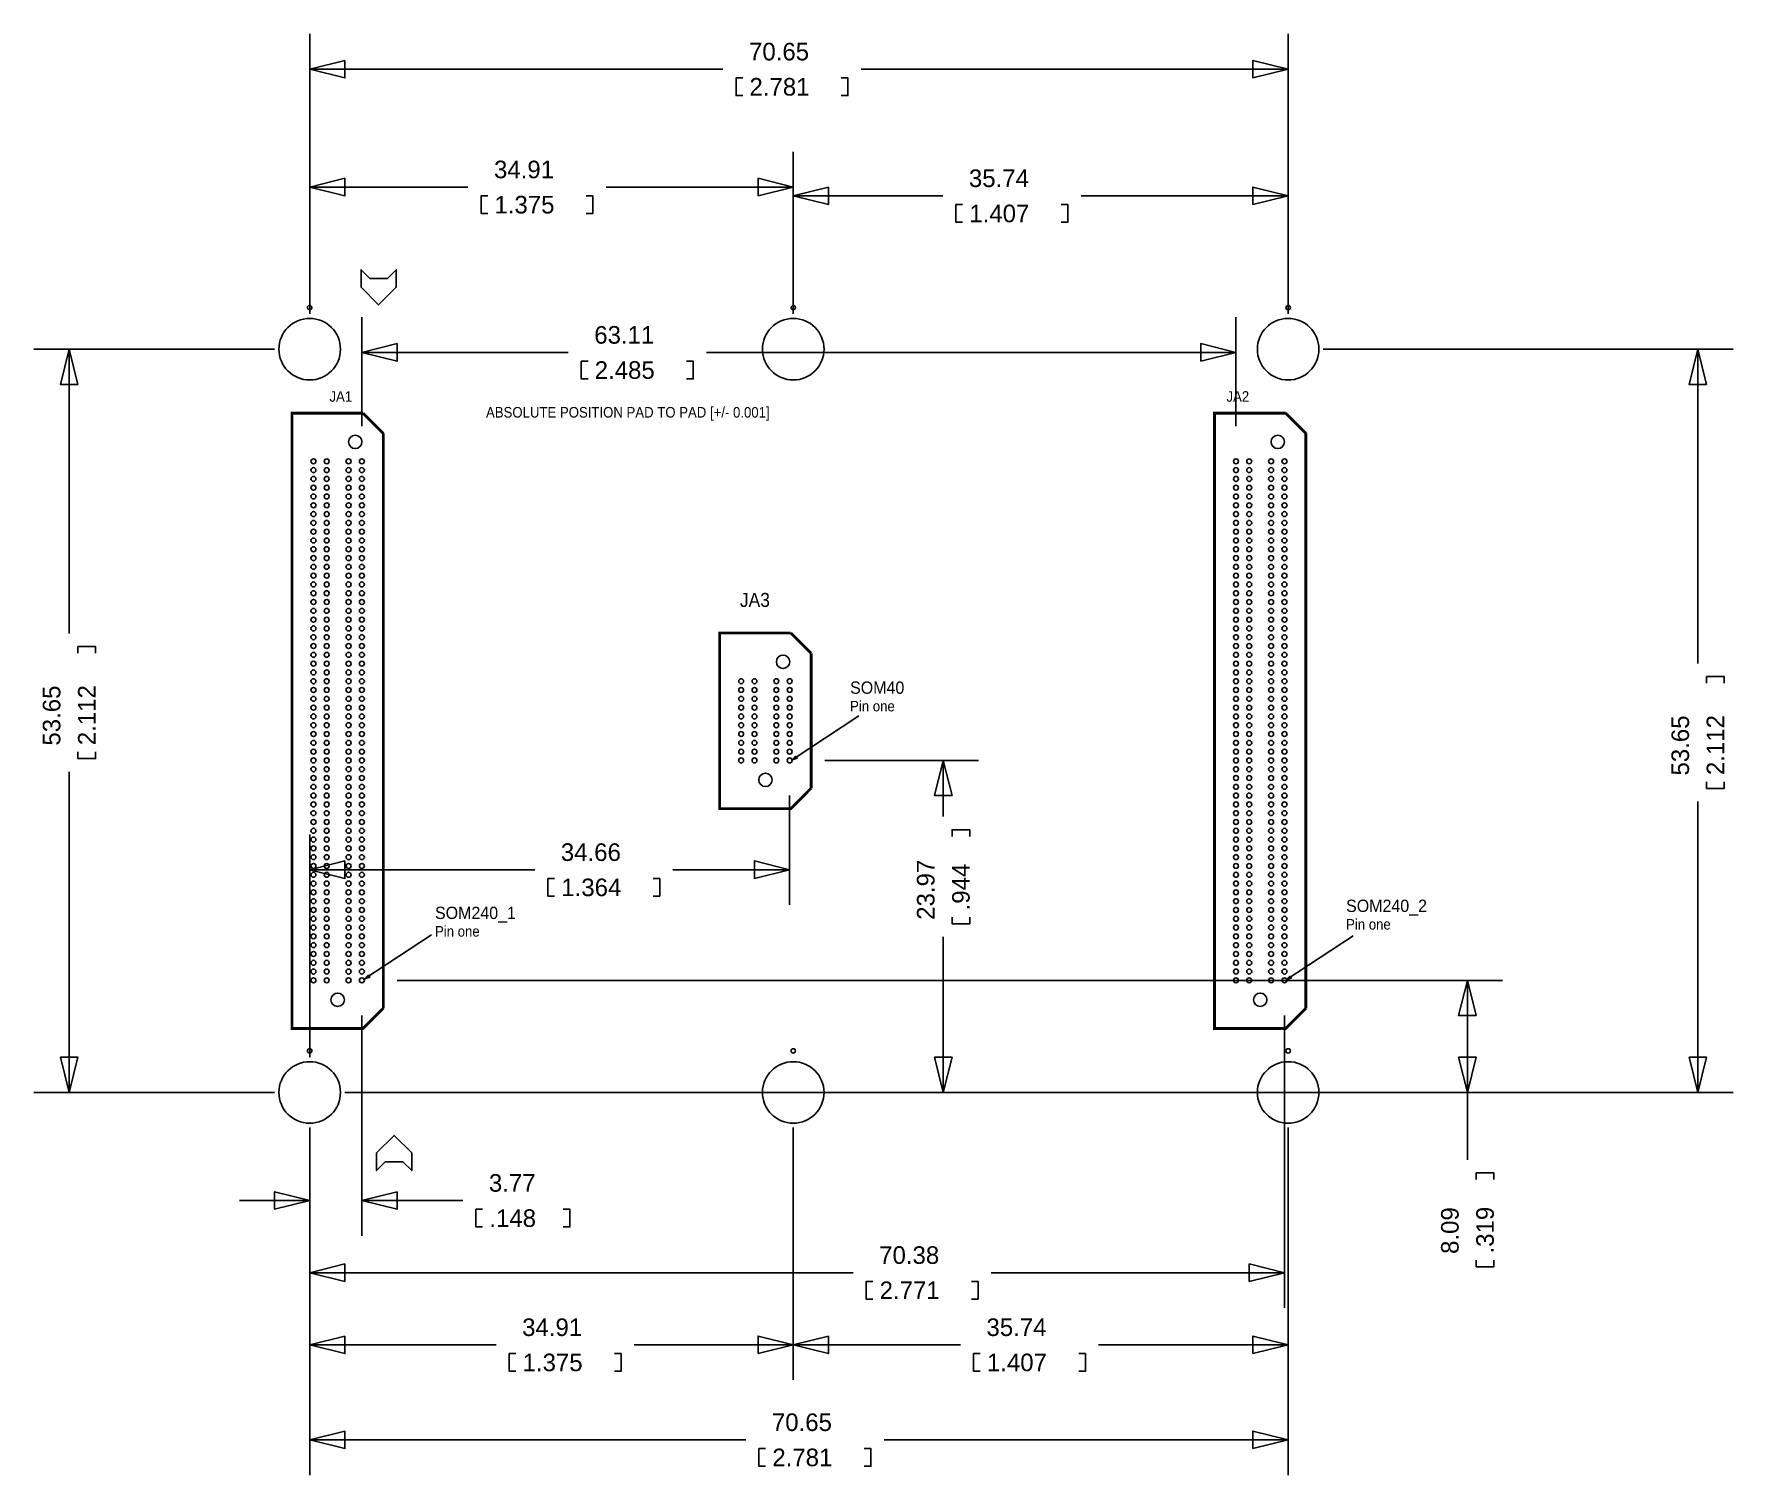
# Model space of a CAD drawing. Extents: x 1610 to 6440, y 100 to 4195.
import ezdxf

# ---------------------------------------------------------------- set-up
doc = ezdxf.new("R2010")
doc.units = 0
for name, color, linetype in [('1', 191, 'CONTINUOUS'), ('2', 3, 'CONTINUOUS'), ('3', 211, 'CONTINUOUS')]:
    doc.layers.add(name, color=color, linetype=linetype)

msp = doc.modelspace()

# ---------------------------------------------------------------- linework, layer by layer
at = {"layer": '1', "const_width": 7.874}
for points in [[(2545.4047, 3117.6163), (2343.381, 3117.6163), (2343.381, 1368.7975), (2545.4047, 1368.7975), (2603.2236, 1426.6163)], [(2603.2236, 3059.7975), (2545.4047, 3117.6163)], [(5167.9246, 3117.6163), (4965.9009, 3117.6163), (4965.9009, 1368.7975), (5167.9246, 1368.7975), (5225.7435, 1426.6163)], [(5225.7435, 3059.7975), (5167.9246, 3117.6163)], [(2603.2236, 1426.6163), (2603.2236, 3059.7975)], [(5225.7435, 1426.6163), (5225.7435, 3059.7975)], [(3761.4523, 2492.6143), (3559.4286, 2492.6143), (3559.4286, 1993.7955), (3761.4523, 1993.7955), (3819.2712, 2051.6143)], [(3819.2712, 2434.7955), (3761.4523, 2492.6143)], [(3819.2712, 2051.6143), (3819.2712, 2434.7955)]]:
    msp.add_lwpolyline(points, dxfattribs=at)
at = {"layer": '2'}
for points in [[(2614.8153, 3500.0935), (2639.8153, 3525.0935), (2639.8153, 3475.0935), (2589.8153, 3425.0935), (2539.8153, 3475.0935), (2539.8153, 3525.0935), (2564.8153, 3500.0935)], [(2608.8053, 990.1155), (2583.8053, 965.1155), (2583.8053, 1015.1155), (2633.8053, 1065.1155), (2683.8053, 1015.1155), (2683.8053, 965.1155), (2658.8053, 990.1155)]]:
    msp.add_lwpolyline(points, close=True, dxfattribs=at)
for centre, radius in [((2393.8142, 3299.3093), 87.5), ((2393.8142, 3417.4195), 6.2992), ((3768.4122, 3299.3093), 87.5), ((3768.4122, 3417.4195), 6.2992), ((5175.3103, 3299.3093), 87.5), ((5175.3103, 3417.4195), 6.2992), ((2523.3023, 3035.9234), 19), ((5145.8222, 3035.9234), 19), ((2404.4047, 2980.7069), 7.0079), ((2404.4047, 2955.7069), 7.0079), ((2442.1999, 2980.7069), 7.0079), ((2442.1999, 2955.7069), 7.0079), ((2504.4047, 2980.7069), 7.0079), ((2504.4047, 2955.7069), 7.0079), ((2542.1999, 2980.7069), 7.0079), ((2542.1999, 2955.7069), 7.0079), ((5026.9246, 2980.7069), 7.0079), ((5026.9246, 2955.7069), 7.0079), ((5064.7198, 2980.7069), 7.0079), ((5064.7198, 2955.7069), 7.0079), ((5126.9246, 2980.7069), 7.0079), ((5126.9246, 2955.7069), 7.0079), ((5164.7198, 2980.7069), 7.0079), ((5164.7198, 2955.7069), 7.0079), ((2404.4047, 2930.7069), 7.0079), ((2404.4047, 2905.7069), 7.0079), ((2442.1999, 2930.7069), 7.0079), ((2442.1999, 2905.7069), 7.0079), ((2504.4047, 2930.7069), 7.0079), ((2504.4047, 2905.7069), 7.0079), ((2542.1999, 2930.7069), 7.0079), ((2542.1999, 2905.7069), 7.0079), ((5026.9246, 2930.7069), 7.0079), ((5026.9246, 2905.7069), 7.0079), ((5064.7198, 2930.7069), 7.0079), ((5064.7198, 2905.7069), 7.0079), ((5126.9246, 2930.7069), 7.0079), ((5126.9246, 2905.7069), 7.0079), ((5164.7198, 2930.7069), 7.0079), ((5164.7198, 2905.7069), 7.0079), ((2404.4047, 2880.7069), 7.0079), ((2404.4047, 2855.7069), 7.0079), ((2442.1999, 2880.7069), 7.0079), ((2442.1999, 2855.7069), 7.0079), ((2504.4047, 2880.7069), 7.0079), ((2504.4047, 2855.7069), 7.0079), ((2542.1999, 2880.7069), 7.0079), ((2542.1999, 2855.7069), 7.0079), ((5026.9246, 2880.7069), 7.0079), ((5026.9246, 2855.7069), 7.0079), ((5064.7198, 2880.7069), 7.0079), ((5064.7198, 2855.7069), 7.0079), ((5126.9246, 2880.7069), 7.0079), ((5126.9246, 2855.7069), 7.0079), ((5164.7198, 2880.7069), 7.0079), ((5164.7198, 2855.7069), 7.0079), ((2404.4047, 2830.7069), 7.0079), ((2404.4047, 2805.7069), 7.0079), ((2442.1999, 2830.7069), 7.0079), ((2442.1999, 2805.7069), 7.0079), ((2504.4047, 2830.7069), 7.0079), ((2504.4047, 2805.7069), 7.0079), ((2542.1999, 2830.7069), 7.0079), ((2542.1999, 2805.7069), 7.0079), ((5026.9246, 2830.7069), 7.0079), ((5026.9246, 2805.7069), 7.0079), ((5064.7198, 2830.7069), 7.0079), ((5064.7198, 2805.7069), 7.0079), ((5126.9246, 2830.7069), 7.0079), ((5126.9246, 2805.7069), 7.0079), ((5164.7198, 2830.7069), 7.0079), ((5164.7198, 2805.7069), 7.0079), ((2404.4047, 2780.7069), 7.0079), ((2404.4047, 2755.7069), 7.0079), ((2442.1999, 2780.7069), 7.0079), ((2442.1999, 2755.7069), 7.0079), ((2504.4047, 2780.7069), 7.0079), ((2504.4047, 2755.7069), 7.0079), ((2542.1999, 2780.7069), 7.0079), ((2542.1999, 2755.7069), 7.0079), ((5026.9246, 2780.7069), 7.0079), ((5026.9246, 2755.7069), 7.0079), ((5064.7198, 2780.7069), 7.0079), ((5064.7198, 2755.7069), 7.0079), ((5126.9246, 2780.7069), 7.0079), ((5126.9246, 2755.7069), 7.0079), ((5164.7198, 2780.7069), 7.0079), ((5164.7198, 2755.7069), 7.0079), ((2404.4047, 2730.7069), 7.0079), ((2404.4047, 2705.7069), 7.0079), ((2442.1999, 2730.7069), 7.0079), ((2442.1999, 2705.7069), 7.0079), ((2504.4047, 2730.7069), 7.0079), ((2504.4047, 2705.7069), 7.0079), ((2542.1999, 2730.7069), 7.0079), ((2542.1999, 2705.7069), 7.0079), ((5026.9246, 2730.7069), 7.0079), ((5026.9246, 2705.7069), 7.0079), ((5064.7198, 2730.7069), 7.0079), ((5064.7198, 2705.7069), 7.0079), ((5126.9246, 2730.7069), 7.0079), ((5126.9246, 2705.7069), 7.0079), ((5164.7198, 2730.7069), 7.0079), ((5164.7198, 2705.7069), 7.0079), ((2404.4047, 2680.7069), 7.0079), ((2404.4047, 2655.7069), 7.0079), ((2442.1999, 2680.7069), 7.0079), ((2442.1999, 2655.7069), 7.0079), ((2504.4047, 2680.7069), 7.0079), ((2504.4047, 2655.7069), 7.0079), ((2542.1999, 2680.7069), 7.0079), ((2542.1999, 2655.7069), 7.0079), ((5026.9246, 2680.7069), 7.0079), ((5026.9246, 2655.7069), 7.0079), ((5064.7198, 2680.7069), 7.0079), ((5064.7198, 2655.7069), 7.0079), ((5126.9246, 2680.7069), 7.0079), ((5126.9246, 2655.7069), 7.0079), ((5164.7198, 2680.7069), 7.0079), ((5164.7198, 2655.7069), 7.0079), ((2404.4047, 2630.7069), 7.0079), ((2404.4047, 2605.7069), 7.0079), ((2442.1999, 2630.7069), 7.0079), ((2442.1999, 2605.7069), 7.0079), ((2504.4047, 2630.7069), 7.0079), ((2504.4047, 2605.7069), 7.0079), ((2542.1999, 2630.7069), 7.0079), ((2542.1999, 2605.7069), 7.0079), ((5026.9246, 2630.7069), 7.0079), ((5026.9246, 2605.7069), 7.0079), ((5064.7198, 2630.7069), 7.0079), ((5064.7198, 2605.7069), 7.0079), ((5126.9246, 2630.7069), 7.0079), ((5126.9246, 2605.7069), 7.0079), ((5164.7198, 2630.7069), 7.0079), ((5164.7198, 2605.7069), 7.0079), ((2404.4047, 2580.7069), 7.0079), ((2404.4047, 2555.7069), 7.0079), ((2442.1999, 2580.7069), 7.0079), ((2442.1999, 2555.7069), 7.0079), ((2504.4047, 2580.7069), 7.0079), ((2504.4047, 2555.7069), 7.0079), ((2542.1999, 2580.7069), 7.0079), ((2542.1999, 2555.7069), 7.0079), ((5026.9246, 2580.7069), 7.0079), ((5026.9246, 2555.7069), 7.0079), ((5064.7198, 2580.7069), 7.0079), ((5064.7198, 2555.7069), 7.0079), ((5126.9246, 2580.7069), 7.0079), ((5126.9246, 2555.7069), 7.0079), ((5164.7198, 2580.7069), 7.0079), ((5164.7198, 2555.7069), 7.0079), ((2404.4047, 2530.7069), 7.0079), ((2404.4047, 2505.7069), 7.0079), ((2442.1999, 2530.7069), 7.0079), ((2442.1999, 2505.7069), 7.0079), ((2504.4047, 2530.7069), 7.0079), ((2504.4047, 2505.7069), 7.0079), ((2542.1999, 2530.7069), 7.0079), ((2542.1999, 2505.7069), 7.0079), ((5026.9246, 2530.7069), 7.0079), ((5026.9246, 2505.7069), 7.0079), ((5064.7198, 2530.7069), 7.0079), ((5064.7198, 2505.7069), 7.0079), ((5126.9246, 2530.7069), 7.0079), ((5126.9246, 2505.7069), 7.0079), ((5164.7198, 2530.7069), 7.0079), ((5164.7198, 2505.7069), 7.0079), ((2404.4047, 2480.7069), 7.0079), ((2442.1999, 2480.7069), 7.0079), ((2504.4047, 2480.7069), 7.0079), ((2542.1999, 2480.7069), 7.0079), ((5026.9246, 2480.7069), 7.0079), ((5064.7198, 2480.7069), 7.0079), ((5126.9246, 2480.7069), 7.0079), ((5164.7198, 2480.7069), 7.0079), ((2404.4047, 2455.7069), 7.0079), ((2404.4047, 2430.7069), 7.0079), ((2442.1999, 2455.7069), 7.0079), ((2442.1999, 2430.7069), 7.0079), ((2504.4047, 2455.7069), 7.0079), ((2504.4047, 2430.7069), 7.0079), ((2542.1999, 2455.7069), 7.0079), ((2542.1999, 2430.7069), 7.0079), ((3739.3499, 2410.9214), 19), ((5026.9246, 2455.7069), 7.0079), ((5026.9246, 2430.7069), 7.0079), ((5064.7198, 2455.7069), 7.0079), ((5064.7198, 2430.7069), 7.0079), ((5126.9246, 2455.7069), 7.0079), ((5126.9246, 2430.7069), 7.0079), ((5164.7198, 2455.7069), 7.0079), ((5164.7198, 2430.7069), 7.0079), ((2404.4047, 2405.7069), 7.0079), ((2404.4047, 2380.7069), 7.0079), ((2442.1999, 2405.7069), 7.0079), ((2442.1999, 2380.7069), 7.0079), ((2504.4047, 2405.7069), 7.0079), ((2504.4047, 2380.7069), 7.0079), ((2542.1999, 2405.7069), 7.0079), ((2542.1999, 2380.7069), 7.0079), ((5026.9246, 2405.7069), 7.0079), ((5026.9246, 2380.7069), 7.0079), ((5064.7198, 2405.7069), 7.0079), ((5064.7198, 2380.7069), 7.0079), ((5126.9246, 2405.7069), 7.0079), ((5126.9246, 2380.7069), 7.0079), ((5164.7198, 2405.7069), 7.0079), ((5164.7198, 2380.7069), 7.0079), ((2404.4047, 2355.7069), 7.0079), ((2404.4047, 2330.7069), 7.0079), ((2442.1999, 2355.7069), 7.0079), ((2442.1999, 2330.7069), 7.0079), ((2504.4047, 2355.7069), 7.0079), ((2504.4047, 2330.7069), 7.0079), ((2542.1999, 2355.7069), 7.0079), ((2542.1999, 2330.7069), 7.0079), ((3620.4523, 2355.7049), 7.0079), ((3620.4523, 2330.7049), 7.0079), ((3658.2475, 2355.7049), 7.0079), ((3658.2475, 2330.7049), 7.0079), ((3720.4523, 2355.7049), 7.0079), ((3720.4523, 2330.7049), 7.0079), ((3758.2475, 2355.7049), 7.0079), ((3758.2475, 2330.7049), 7.0079), ((5026.9246, 2355.7069), 7.0079), ((5026.9246, 2330.7069), 7.0079), ((5064.7198, 2355.7069), 7.0079), ((5064.7198, 2330.7069), 7.0079), ((5126.9246, 2355.7069), 7.0079), ((5126.9246, 2330.7069), 7.0079), ((5164.7198, 2355.7069), 7.0079), ((5164.7198, 2330.7069), 7.0079), ((2404.4047, 2305.7069), 7.0079), ((2404.4047, 2280.7069), 7.0079), ((2442.1999, 2305.7069), 7.0079), ((2442.1999, 2280.7069), 7.0079), ((2504.4047, 2305.7069), 7.0079), ((2504.4047, 2280.7069), 7.0079), ((2542.1999, 2305.7069), 7.0079), ((2542.1999, 2280.7069), 7.0079), ((3620.4523, 2305.7049), 7.0079), ((3620.4523, 2280.7049), 7.0079), ((3658.2475, 2305.7049), 7.0079), ((3658.2475, 2280.7049), 7.0079), ((3720.4523, 2305.7049), 7.0079), ((3720.4523, 2280.7049), 7.0079), ((3758.2475, 2305.7049), 7.0079), ((3758.2475, 2280.7049), 7.0079), ((5026.9246, 2305.7069), 7.0079), ((5026.9246, 2280.7069), 7.0079), ((5064.7198, 2305.7069), 7.0079), ((5064.7198, 2280.7069), 7.0079), ((5126.9246, 2305.7069), 7.0079), ((5126.9246, 2280.7069), 7.0079), ((5164.7198, 2305.7069), 7.0079), ((5164.7198, 2280.7069), 7.0079), ((2404.4047, 2255.7069), 7.0079), ((2404.4047, 2230.7069), 7.0079), ((2442.1999, 2255.7069), 7.0079), ((2442.1999, 2230.7069), 7.0079), ((2504.4047, 2255.7069), 7.0079), ((2504.4047, 2230.7069), 7.0079), ((2542.1999, 2255.7069), 7.0079), ((2542.1999, 2230.7069), 7.0079), ((3620.4523, 2255.7049), 7.0079), ((3620.4523, 2230.7049), 7.0079), ((3658.2475, 2255.7049), 7.0079), ((3658.2475, 2230.7049), 7.0079), ((3720.4523, 2255.7049), 7.0079), ((3720.4523, 2230.7049), 7.0079), ((3758.2475, 2255.7049), 7.0079), ((3758.2475, 2230.7049), 7.0079), ((5026.9246, 2255.7069), 7.0079), ((5026.9246, 2230.7069), 7.0079), ((5064.7198, 2255.7069), 7.0079), ((5064.7198, 2230.7069), 7.0079), ((5126.9246, 2255.7069), 7.0079), ((5126.9246, 2230.7069), 7.0079), ((5164.7198, 2255.7069), 7.0079), ((5164.7198, 2230.7069), 7.0079), ((2404.4047, 2205.7069), 7.0079), ((2404.4047, 2180.7069), 7.0079), ((2442.1999, 2205.7069), 7.0079), ((2442.1999, 2180.7069), 7.0079), ((2504.4047, 2205.7069), 7.0079), ((2504.4047, 2180.7069), 7.0079), ((2542.1999, 2205.7069), 7.0079), ((2542.1999, 2180.7069), 7.0079), ((3620.4523, 2205.7049), 7.0079), ((3620.4523, 2180.7049), 7.0079), ((3658.2475, 2205.7049), 7.0079), ((3658.2475, 2180.7049), 7.0079), ((3720.4523, 2205.7049), 7.0079), ((3720.4523, 2180.7049), 7.0079), ((3758.2475, 2205.7049), 7.0079), ((3758.2475, 2180.7049), 7.0079), ((5026.9246, 2205.7069), 7.0079), ((5026.9246, 2180.7069), 7.0079), ((5064.7198, 2205.7069), 7.0079), ((5064.7198, 2180.7069), 7.0079), ((5126.9246, 2205.7069), 7.0079), ((5126.9246, 2180.7069), 7.0079), ((5164.7198, 2205.7069), 7.0079), ((5164.7198, 2180.7069), 7.0079), ((2404.4047, 2155.7069), 7.0079), ((2404.4047, 2130.7069), 7.0079), ((2442.1999, 2155.7069), 7.0079), ((2442.1999, 2130.7069), 7.0079), ((2504.4047, 2155.7069), 7.0079), ((2504.4047, 2130.7069), 7.0079), ((2542.1999, 2155.7069), 7.0079), ((2542.1999, 2130.7069), 7.0079), ((3620.4523, 2155.7049), 7.0079), ((3620.4523, 2130.7049), 7.0079), ((3658.2475, 2155.7049), 7.0079), ((3658.2475, 2130.7049), 7.0079), ((3720.4523, 2155.7049), 7.0079), ((3720.4523, 2130.7049), 7.0079), ((3758.2475, 2155.7049), 7.0079), ((3758.2475, 2130.7049), 7.0079), ((5026.9246, 2155.7069), 7.0079), ((5026.9246, 2130.7069), 7.0079), ((5064.7198, 2155.7069), 7.0079), ((5064.7198, 2130.7069), 7.0079), ((5126.9246, 2155.7069), 7.0079), ((5126.9246, 2130.7069), 7.0079), ((5164.7198, 2155.7069), 7.0079), ((5164.7198, 2130.7069), 7.0079), ((2404.4047, 2105.7069), 7.0079), ((2404.4047, 2080.7069), 7.0079), ((2442.1999, 2105.7069), 7.0079), ((2442.1999, 2080.7069), 7.0079), ((2504.4047, 2105.7069), 7.0079), ((2504.4047, 2080.7069), 7.0079), ((2542.1999, 2105.7069), 7.0079), ((2542.1999, 2080.7069), 7.0079), ((3689.3499, 2075.4884), 19), ((5026.9246, 2105.7069), 7.0079), ((5026.9246, 2080.7069), 7.0079), ((5064.7198, 2105.7069), 7.0079), ((5064.7198, 2080.7069), 7.0079), ((5126.9246, 2105.7069), 7.0079), ((5126.9246, 2080.7069), 7.0079), ((5164.7198, 2105.7069), 7.0079), ((5164.7198, 2080.7069), 7.0079), ((2404.4047, 2055.7069), 7.0079), ((2404.4047, 2030.7069), 7.0079), ((2442.1999, 2055.7069), 7.0079), ((2442.1999, 2030.7069), 7.0079), ((2504.4047, 2055.7069), 7.0079), ((2504.4047, 2030.7069), 7.0079), ((2542.1999, 2055.7069), 7.0079), ((2542.1999, 2030.7069), 7.0079), ((5026.9246, 2055.7069), 7.0079), ((5026.9246, 2030.7069), 7.0079), ((5064.7198, 2055.7069), 7.0079), ((5064.7198, 2030.7069), 7.0079), ((5126.9246, 2055.7069), 7.0079), ((5126.9246, 2030.7069), 7.0079), ((5164.7198, 2055.7069), 7.0079), ((5164.7198, 2030.7069), 7.0079), ((2404.4047, 2005.7069), 7.0079), ((2404.4047, 1980.7069), 7.0079), ((2442.1999, 2005.7069), 7.0079), ((2442.1999, 1980.7069), 7.0079), ((2504.4047, 2005.7069), 7.0079), ((2504.4047, 1980.7069), 7.0079), ((2542.1999, 2005.7069), 7.0079), ((2542.1999, 1980.7069), 7.0079), ((5026.9246, 2005.7069), 7.0079), ((5026.9246, 1980.7069), 7.0079), ((5064.7198, 2005.7069), 7.0079), ((5064.7198, 1980.7069), 7.0079), ((5126.9246, 2005.7069), 7.0079), ((5126.9246, 1980.7069), 7.0079), ((5164.7198, 2005.7069), 7.0079), ((5164.7198, 1980.7069), 7.0079), ((2404.4047, 1955.7069), 7.0079), ((2404.4047, 1930.7069), 7.0079), ((2442.1999, 1955.7069), 7.0079), ((2442.1999, 1930.7069), 7.0079), ((2504.4047, 1955.7069), 7.0079), ((2504.4047, 1930.7069), 7.0079), ((2542.1999, 1955.7069), 7.0079), ((2542.1999, 1930.7069), 7.0079), ((5026.9246, 1955.7069), 7.0079), ((5026.9246, 1930.7069), 7.0079), ((5064.7198, 1955.7069), 7.0079), ((5064.7198, 1930.7069), 7.0079), ((5126.9246, 1955.7069), 7.0079), ((5126.9246, 1930.7069), 7.0079), ((5164.7198, 1955.7069), 7.0079), ((5164.7198, 1930.7069), 7.0079), ((2404.4047, 1905.7069), 7.0079), ((2404.4047, 1880.7069), 7.0079), ((2442.1999, 1905.7069), 7.0079), ((2442.1999, 1880.7069), 7.0079), ((2504.4047, 1905.7069), 7.0079), ((2504.4047, 1880.7069), 7.0079), ((2542.1999, 1905.7069), 7.0079), ((2542.1999, 1880.7069), 7.0079), ((5026.9246, 1905.7069), 7.0079), ((5026.9246, 1880.7069), 7.0079), ((5064.7198, 1905.7069), 7.0079), ((5064.7198, 1880.7069), 7.0079), ((5126.9246, 1905.7069), 7.0079), ((5126.9246, 1880.7069), 7.0079), ((5164.7198, 1905.7069), 7.0079), ((5164.7198, 1880.7069), 7.0079), ((2404.4047, 1855.7069), 7.0079), ((2404.4047, 1830.7069), 7.0079), ((2442.1999, 1855.7069), 7.0079), ((2442.1999, 1830.7069), 7.0079), ((2504.4047, 1855.7069), 7.0079), ((2504.4047, 1830.7069), 7.0079), ((2542.1999, 1855.7069), 7.0079), ((2542.1999, 1830.7069), 7.0079), ((5026.9246, 1855.7069), 7.0079), ((5026.9246, 1830.7069), 7.0079), ((5064.7198, 1855.7069), 7.0079), ((5064.7198, 1830.7069), 7.0079), ((5126.9246, 1855.7069), 7.0079), ((5126.9246, 1830.7069), 7.0079), ((5164.7198, 1855.7069), 7.0079), ((5164.7198, 1830.7069), 7.0079), ((2404.4047, 1805.7069), 7.0079), ((2404.4047, 1780.7069), 7.0079), ((2442.1999, 1805.7069), 7.0079), ((2442.1999, 1780.7069), 7.0079), ((2504.4047, 1805.7069), 7.0079), ((2504.4047, 1780.7069), 7.0079), ((2542.1999, 1805.7069), 7.0079), ((2542.1999, 1780.7069), 7.0079), ((5026.9246, 1805.7069), 7.0079), ((5026.9246, 1780.7069), 7.0079), ((5064.7198, 1805.7069), 7.0079), ((5064.7198, 1780.7069), 7.0079), ((5126.9246, 1805.7069), 7.0079), ((5126.9246, 1780.7069), 7.0079), ((5164.7198, 1805.7069), 7.0079), ((5164.7198, 1780.7069), 7.0079), ((2404.4047, 1755.7069), 7.0079), ((2442.1999, 1755.7069), 7.0079), ((2504.4047, 1755.7069), 7.0079), ((2542.1999, 1755.7069), 7.0079), ((5026.9246, 1755.7069), 7.0079), ((5064.7198, 1755.7069), 7.0079), ((5126.9246, 1755.7069), 7.0079), ((5164.7198, 1755.7069), 7.0079), ((2404.4047, 1730.7069), 7.0079), ((2404.4047, 1705.7069), 7.0079), ((2442.1999, 1730.7069), 7.0079), ((2442.1999, 1705.7069), 7.0079), ((2504.4047, 1730.7069), 7.0079), ((2504.4047, 1705.7069), 7.0079), ((2542.1999, 1730.7069), 7.0079), ((2542.1999, 1705.7069), 7.0079), ((5026.9246, 1730.7069), 7.0079), ((5026.9246, 1705.7069), 7.0079), ((5064.7198, 1730.7069), 7.0079), ((5064.7198, 1705.7069), 7.0079), ((5126.9246, 1730.7069), 7.0079), ((5126.9246, 1705.7069), 7.0079), ((5164.7198, 1730.7069), 7.0079), ((5164.7198, 1705.7069), 7.0079), ((2404.4047, 1680.7069), 7.0079), ((2404.4047, 1655.7069), 7.0079), ((2442.1999, 1680.7069), 7.0079), ((2442.1999, 1655.7069), 7.0079), ((2504.4047, 1680.7069), 7.0079), ((2504.4047, 1655.7069), 7.0079), ((2542.1999, 1680.7069), 7.0079), ((2542.1999, 1655.7069), 7.0079), ((5026.9246, 1680.7069), 7.0079), ((5026.9246, 1655.7069), 7.0079), ((5064.7198, 1680.7069), 7.0079), ((5064.7198, 1655.7069), 7.0079), ((5126.9246, 1680.7069), 7.0079), ((5126.9246, 1655.7069), 7.0079), ((5164.7198, 1680.7069), 7.0079), ((5164.7198, 1655.7069), 7.0079), ((2404.4047, 1630.7069), 7.0079), ((2404.4047, 1605.7069), 7.0079), ((2442.1999, 1630.7069), 7.0079), ((2442.1999, 1605.7069), 7.0079), ((2504.4047, 1630.7069), 7.0079), ((2504.4047, 1605.7069), 7.0079), ((2542.1999, 1630.7069), 7.0079), ((2542.1999, 1605.7069), 7.0079), ((5026.9246, 1630.7069), 7.0079), ((5026.9246, 1605.7069), 7.0079), ((5064.7198, 1630.7069), 7.0079), ((5064.7198, 1605.7069), 7.0079), ((5126.9246, 1630.7069), 7.0079), ((5126.9246, 1605.7069), 7.0079), ((5164.7198, 1630.7069), 7.0079), ((5164.7198, 1605.7069), 7.0079), ((2404.4047, 1580.7069), 7.0079), ((2404.4047, 1555.7069), 7.0079), ((2442.1999, 1580.7069), 7.0079), ((2442.1999, 1555.7069), 7.0079), ((2504.4047, 1580.7069), 7.0079), ((2504.4047, 1555.7069), 7.0079), ((2542.1999, 1580.7069), 7.0079), ((2542.1999, 1555.7069), 7.0079), ((5026.9246, 1580.7069), 7.0079), ((5026.9246, 1555.7069), 7.0079), ((5064.7198, 1580.7069), 7.0079), ((5064.7198, 1555.7069), 7.0079), ((5126.9246, 1580.7069), 7.0079), ((5126.9246, 1555.7069), 7.0079), ((5164.7198, 1580.7069), 7.0079), ((5164.7198, 1555.7069), 7.0079), ((2404.4047, 1530.7069), 7.0079), ((2404.4047, 1505.7069), 7.0079), ((2442.1999, 1530.7069), 7.0079), ((2442.1999, 1505.7069), 7.0079), ((2504.4047, 1530.7069), 7.0079), ((2504.4047, 1505.7069), 7.0079), ((2542.1999, 1530.7069), 7.0079), ((2542.1999, 1505.7069), 7.0079), ((5026.9246, 1530.7069), 7.0079), ((5026.9246, 1505.7069), 7.0079), ((5064.7198, 1530.7069), 7.0079), ((5064.7198, 1505.7069), 7.0079), ((5126.9246, 1530.7069), 7.0079), ((5126.9246, 1505.7069), 7.0079), ((5164.7198, 1530.7069), 7.0079), ((5164.7198, 1505.7069), 7.0079), ((2473.3023, 1450.4904), 19), ((5095.8222, 1450.4904), 19), ((2393.8142, 1305.2147), 6.2992), ((3768.4122, 1305.2147), 6.2992), ((5175.3103, 1305.2147), 6.2992), ((2393.8142, 1187.1045), 87.5), ((3768.4122, 1187.1045), 87.5), ((5175.3103, 1187.1045), 87.5)]:
    msp.add_circle(centre, radius, dxfattribs=at)
at = {"layer": '3'}
for points in [[(2393.8142, 3399.3093), (2393.8142, 4195)], [(5175.3103, 3399.3093), (5175.3103, 4195)], [(2493.8142, 4120), (2393.8142, 4095), (2493.8142, 4070), (2493.8142, 4120)], [(5075.3103, 4070), (5175.3103, 4095), (5075.3103, 4120), (5075.3103, 4070)], [(3568.5, 4095), (2393.8142, 4095)], [(3625, 4020), (3606, 4020), (3606, 4070), (3625, 4070)], [(3905, 4020), (3924, 4020), (3924, 4070), (3905, 4070)], [(3961.5, 4095), (5175.3103, 4095)], [(2393.8142, 3399.3093), (2393.8142, 3860)], [(3768.4122, 3399.3093), (3768.4122, 3860)], [(3768.4122, 3399.3093), (3768.4122, 3835)], [(5175.3103, 3399.3093), (5175.3103, 3835)], [(2493.8142, 3785), (2393.8142, 3760), (2493.8142, 3735), (2493.8142, 3785)], [(3668.4122, 3735), (3768.4122, 3760), (3668.4122, 3785), (3668.4122, 3735)], [(2843.5, 3760), (2393.8142, 3760)], [(2900, 3685), (2881, 3685), (2881, 3735), (2900, 3735)], [(3180, 3685), (3199, 3685), (3199, 3735), (3180, 3735)], [(3236.5, 3760), (3768.4122, 3760)], [(3868.4122, 3760), (3768.4122, 3735), (3868.4122, 3710), (3868.4122, 3760)], [(4193.5, 3735), (3768.4122, 3735)], [(4586.5, 3735), (5175.3103, 3735)], [(5075.3103, 3710), (5175.3103, 3735), (5075.3103, 3760), (5075.3103, 3710)], [(4250, 3660), (4231, 3660), (4231, 3710), (4250, 3710)], [(4530, 3660), (4549, 3660), (4549, 3710), (4530, 3710)], [(2542.1999, 3080.7069), (2542.1999, 3390)], [(5026.9246, 3080.7069), (5026.9246, 3390)], [(2293.8142, 3299.3093), (1610, 3299.3093)], [(1735, 3199.3093), (1710, 3299.3093), (1685, 3199.3093), (1735, 3199.3093)], [(1710, 2491.5), (1710, 3299.3093)], [(2642.1999, 3315), (2542.1999, 3290), (2642.1999, 3265), (2642.1999, 3315)], [(3128.5, 3290), (2542.1999, 3290)], [(3521.5, 3290), (5026.9246, 3290)], [(4926.9246, 3265), (5026.9246, 3290), (4926.9246, 3315), (4926.9246, 3265)], [(5275.3103, 3299.3093), (6440, 3299.3093)], [(6365, 3199.3093), (6340, 3299.3093), (6315, 3199.3093), (6365, 3199.3093)], [(6340, 2406.5), (6340, 3299.3093)], [(3185, 3215), (3166, 3215), (3166, 3265), (3185, 3265)], [(3465, 3215), (3484, 3215), (3484, 3265), (3465, 3265)], [(1785, 2435), (1785, 2454), (1735, 2454), (1735, 2435)], [(6415, 2350), (6415, 2369), (6365, 2369), (6365, 2350)], [(3955, 2257.5), (3765, 2132.5), (3775, 2142.5), (3780, 2137.5), (3765, 2132.5)], [(1785, 2155), (1785, 2136), (1735, 2136), (1735, 2155)], [(3858.2475, 2130.7049), (4295, 2130.7049)], [(4220, 2030.7049), (4195, 2130.7049), (4170, 2030.7049), (4220, 2030.7049)], [(4195, 1971), (4195, 2130.7049)], [(1710, 2098.5), (1710, 1187.1045)], [(3758.2475, 2030.7049), (3758.2475, 1720)], [(6415, 2070), (6415, 2051), (6365, 2051), (6365, 2070)], [(6340, 2013.5), (6340, 1187.1045)], [(4270, 1914.5), (4270, 1933.5), (4220, 1933.5), (4220, 1914.5)], [(2393.8142, 1287.1045), (2393.8142, 1920)], [(2493.8142, 1845), (2393.8142, 1820), (2493.8142, 1795), (2493.8142, 1845)], [(3658.2475, 1795), (3758.2475, 1820), (3658.2475, 1845), (3658.2475, 1795)], [(3033.5, 1820), (2393.8142, 1820)], [(3090, 1745), (3071, 1745), (3071, 1795), (3090, 1795)], [(3370, 1745), (3389, 1745), (3389, 1795), (3370, 1795)], [(3426.5, 1820), (3758.2475, 1820)], [(4270, 1685.5), (4270, 1666.5), (4220, 1666.5), (4220, 1685.5)], [(2740, 1635), (2550, 1510), (2560, 1520), (2565, 1515), (2550, 1510)], [(4195, 1629), (4195, 1187.1045)], [(5360, 1632.5), (5170, 1507.5), (5180, 1517.5), (5185, 1512.5), (5170, 1507.5)], [(2642.1999, 1505.7069), (5785, 1505.7069)], [(5710, 1405.7069), (5685, 1505.7069), (5660, 1405.7069), (5710, 1405.7069)], [(5685, 1187.1045), (5685, 1505.7069)], [(2542.1999, 1405.7069), (2542.1999, 780)], [(5164.7198, 1405.7069), (5164.7198, 575)], [(1685, 1287.1045), (1710, 1187.1045), (1735, 1287.1045), (1685, 1287.1045)], [(4170, 1287.1045), (4195, 1187.1045), (4220, 1287.1045), (4170, 1287.1045)], [(5660, 1287.1045), (5685, 1187.1045), (5710, 1287.1045), (5660, 1287.1045)], [(6315, 1287.1045), (6340, 1187.1045), (6365, 1287.1045), (6315, 1287.1045)], [(2293.8142, 1187.1045), (1610, 1187.1045)], [(2493.8142, 1187.1045), (4295, 1187.1045)], [(2493.8142, 1187.1045), (5785, 1187.1045)], [(5275.3103, 1187.1045), (6440, 1187.1045)], [(5685, 996), (5685, 1187.1045)], [(2393.8142, 1087.1045), (2393.8142, 575)], [(2393.8142, 1087.1045), (2393.8142, 780)], [(2393.8142, 1087.1045), (2393.8142, 370)], [(2393.8142, 1087.1045), (2393.8142, 100)], [(3768.4122, 1087.1045), (3768.4122, 370)], [(3768.4122, 1087.1045), (3768.4122, 370)], [(5175.3103, 1087.1045), (5175.3103, 370)], [(5175.3103, 1087.1045), (5175.3103, 100)], [(5760, 939.5), (5760, 958.5), (5710, 958.5), (5710, 939.5)], [(2193.8142, 880), (2393.8142, 880)], [(2293.8142, 855), (2393.8142, 880), (2293.8142, 905), (2293.8142, 855)], [(2642.1999, 905), (2542.1999, 880), (2642.1999, 855), (2642.1999, 905)], [(2829, 880), (2542.1999, 880)], [(2885.5, 805), (2866.5, 805), (2866.5, 855), (2885.5, 855)], [(3114.5, 805), (3133.5, 805), (3133.5, 855), (3114.5, 855)], [(2493.8142, 700), (2393.8142, 675), (2493.8142, 650), (2493.8142, 700)], [(5064.7198, 650), (5164.7198, 675), (5064.7198, 700), (5064.7198, 650)], [(5760, 710.5), (5760, 691.5), (5710, 691.5), (5710, 710.5)], [(3938.5, 675), (2393.8142, 675)], [(3995, 600), (3976, 600), (3976, 650), (3995, 650)], [(4275, 600), (4294, 600), (4294, 650), (4275, 650)], [(4331.5, 675), (5164.7198, 675)], [(2493.8142, 495), (2393.8142, 470), (2493.8142, 445), (2493.8142, 495)], [(3668.4122, 445), (3768.4122, 470), (3668.4122, 495), (3668.4122, 445)], [(3868.4122, 495), (3768.4122, 470), (3868.4122, 445), (3868.4122, 495)], [(5075.3103, 445), (5175.3103, 470), (5075.3103, 495), (5075.3103, 445)], [(2923.5, 470), (2393.8142, 470)], [(2980, 395), (2961, 395), (2961, 445), (2980, 445)], [(3260, 395), (3279, 395), (3279, 445), (3260, 445)], [(3316.5, 470), (3768.4122, 470)], [(4243.5, 470), (3768.4122, 470)], [(4300, 395), (4281, 395), (4281, 445), (4300, 445)], [(4580, 395), (4599, 395), (4599, 445), (4580, 445)], [(4636.5, 470), (5175.3103, 470)], [(2493.8142, 225), (2393.8142, 200), (2493.8142, 175), (2493.8142, 225)], [(3633.5, 200), (2393.8142, 200)], [(4026.5, 200), (5175.3103, 200)], [(5075.3103, 175), (5175.3103, 200), (5075.3103, 225), (5075.3103, 175)], [(3690, 125), (3671, 125), (3671, 175), (3690, 175)], [(3970, 125), (3989, 125), (3989, 175), (3970, 175)]]:
    msp.add_lwpolyline(points, dxfattribs=at)

# ---------------------------------------------------------------- texts
at = {"layer": '1'}
for s, height, width, p in [('JA1', 30, 0.933333, (2450, 3150)), ('JA2', 30, 0.933333, (5000, 3150)), ('ABSOLUTE POSITION PAD TO PAD [+/- 0.001]', 30, 0.933333, (2895, 3105)), ('JA3', 40, 0.925, (3616.848, 2566.8291)), ('Pin one', 30, 0.933333, (3930, 2270)), ('Pin one', 30, 0.933333, (2750, 1630)), ('Pin one', 30, 0.933333, (5340, 1650))]:
    msp.add_text(s, height=height, dxfattribs=dict(at, width=width)).set_placement(p)
at = {"layer": '2', "width": 0.971429}
for s, p in [('SOM40', (3930, 2320)), ('SOM240_1', (2750, 1680)), ('SOM240_2', (5340, 1700))]:
    msp.add_text(s, height=35, dxfattribs=at).set_placement(p)
at = {"layer": '3', "width": 1.02}
for s, p in [('70.65', (3642.75, 4120)), ('2.781', (3644, 4020)), ('34.91', (2917.75, 3785)), ('35.74', (4267.75, 3760)), ('1.375', (2919, 3685)), ('1.407', (4269, 3660)), ('63.11', (3202.75, 3315)), ('2.485', (3204, 3215)), ('34.66', (3107.75, 1845)), ('1.364', (3109, 1745)), ('3.77', (2903.25, 905)), ('.148', (2904.5, 805)), ('70.38', (4012.75, 700)), ('2.771', (4014, 600)), ('34.91', (2997.75, 495)), ('35.74', (4317.75, 495)), ('1.375', (2999, 395)), ('1.407', (4319, 395)), ('70.65', (3707.75, 225)), ('2.781', (3709, 125))]:
    msp.add_text(s, height=50, dxfattribs=at).set_placement(p)
for s, p in [('53.65', (1685, 2172.75)), ('2.112', (1785, 2174)), ('53.65', (6315, 2087.75)), ('2.112', (6415, 2089)), ('23.97', (4170, 1677.75)), ('.944', (4270, 1704.5)), ('8.09', (5660, 728.25)), ('.319', (5760, 729.5))]:
    msp.add_text(s, height=50, rotation=90, dxfattribs=at).set_placement(p)

doc.saveas('drawing.dxf')
